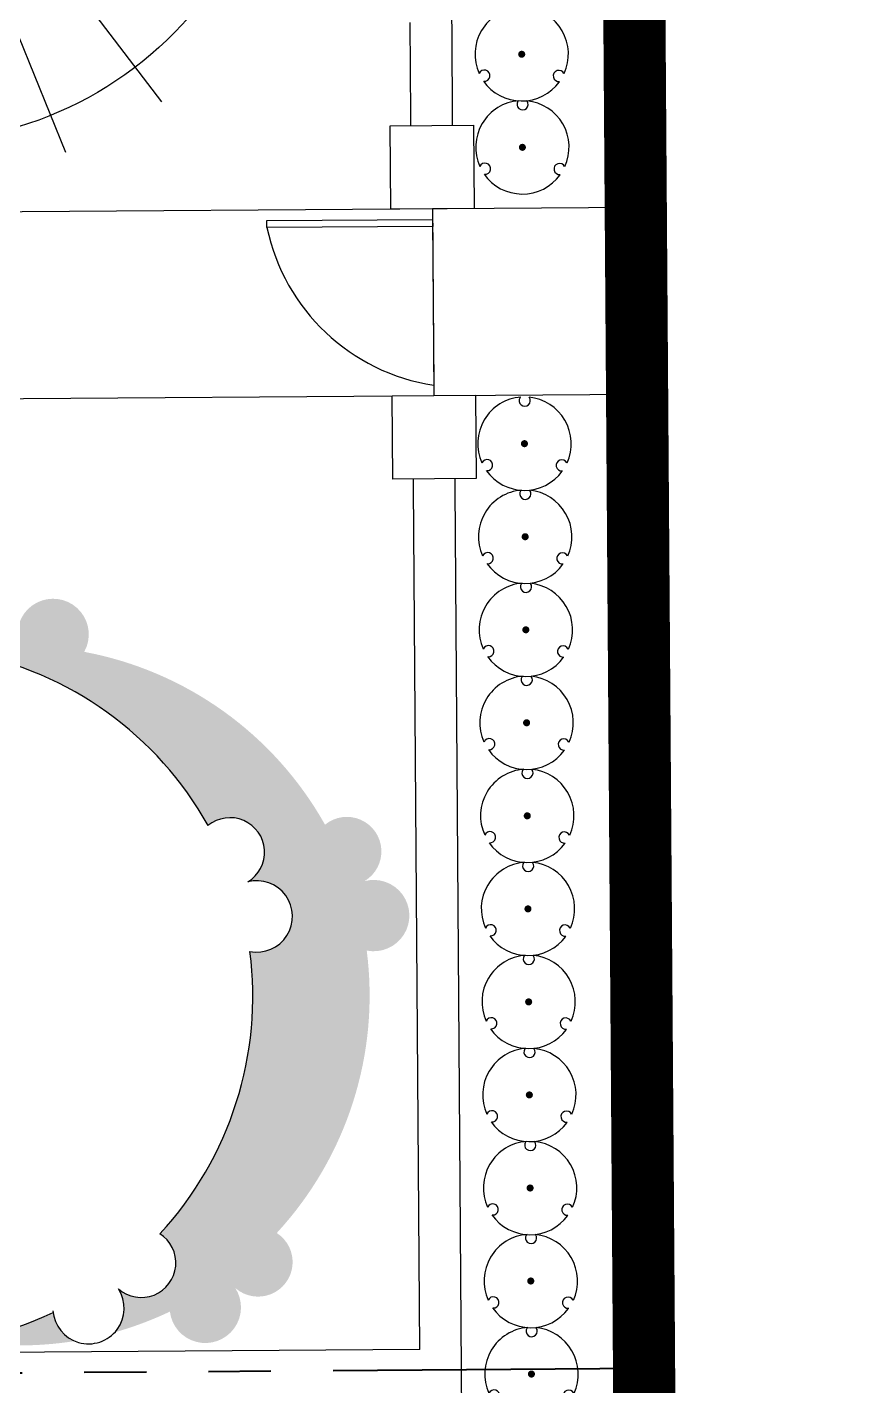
# Model space of a CAD drawing. Header units: feet. Extents: x 919634 to 928945, y 707022 to 708026.
# Drawn here: x 921072.83 to 921085.94, y 707470.18 to 707492.02 of the extents above; entities that cross this region are included whole.
import ezdxf

# ---------------------------------------------------------------- set-up
doc = ezdxf.new("R2010")
doc.units = ezdxf.units.FT
doc.header["$LTSCALE"] = 20
doc.header["$MEASUREMENT"] = 0
doc.linetypes.add('PHANTOM2', pattern=[1.25, 0.625, -0.125, 0.125, -0.125, 0.125, -0.125])
doc.linetypes.add('Site Plan$0$PHANTOM2', pattern=[1.25, 0.625, -0.125, 0.125, -0.125, 0.125, -0.125])
doc.layers.add('-u-site-propline', color=7, linetype='PHANTOM2', true_color=0xd10000)
for name, color, linetype in [('-u-site-xref', 7, 'Continuous'), ('LK-SHRB-035M', 4, 'Continuous'), ('LK-SHRB-TRNK', 3, 'Continuous'), ('LP-SHRB', 7, 'Continuous'), ('Site Plan$0$-u-site-fence', 4, 'Site Plan$0$FENCELINE1'), ('Site Plan$0$-u-site-wall', 4, 'Continuous'), ('x-RL TH8-LP Block$0$LK-TREE-013M', 253, 'Continuous'), ('x-RL TH8-LP Block$0$LK-TREE-035M', 253, 'Continuous'), ('x-RL TH8-LP Block$0$LK-TREE-050M', 253, 'Continuous'), ('x-RL TH8-LP Block$0$LK-TREE-TRNK', 253, 'Continuous'), ('x-RL TH8-LP Block$0$LP-TREE', 253, 'Continuous')]:
    doc.layers.add(name, color=color, linetype=linetype)
doc.layers.add('Site Plan$0$SP-LOT LINES', color=252, linetype='Site Plan$0$PHANTOM2', lineweight=40)
doc.layers.add('Site Plan$0$SP-SIDEWALK', color=2, linetype='Continuous', lineweight=25)
doc.layers.add('x-RL TH8-LP Block$0$-u-site-no_plot', color=253, linetype='Continuous', plot=False)
doc.layers.add('x-RL TH8-LP Block$0$LK-TREE-SHAD', color=253, linetype='Continuous', plot=False)
doc.layers.get('-u-site-xref').off()
doc.linetypes.add('Site Plan$0$FENCELINE1', pattern='A,0.25,-0.1,[133,ltypeshp.shx,S=0.1,R=0,X=-0.1,Y=0],-0.1,1', length=1.45)

# ---------------------------------------------------------------- blocks, each defined once
blk = doc.blocks.new('Site Plan$0$_Details_TH8_wall')
at = {"layer": 'Site Plan$0$-u-site-fence'}
for p, q in [((9.552, 129.088, 0), (9.577, 126.088, 0)), ((9.554, 128.921, 0), (9.575, 126.255, 0))]:
    blk.add_line(p, q, dxfattribs=at)
at = {"layer": 'Site Plan$0$-u-site-fence', "elevation": 0}
blk.add_lwpolyline([(6.891, 128.785), (6.89, 128.9), (9.554, 128.921), (9.555, 128.807)], close=True, dxfattribs=at)
at = {"layer": 'Site Plan$0$-u-site-fence'}
blk.add_arc((10.061, 129.46, 0), 3.242, 192.0149, 261.3807, dxfattribs=at)
at = {"layer": 'Site Plan$0$-u-site-wall'}
for p, q in [((9.886, 129.091, 0), (9.726, 147.424, 0)), ((9.216, 129.085, 0), (9.19, 132.083, 0)), ((9.375, 110.754, 0), (9.242, 126.086, 0)), ((10.074, 107.425, 0), (9.912, 126.091, 0)), ((9.375, 110.754, 0), (-3.622, 110.641, 0))]:
    blk.add_line(p, q, dxfattribs=at)
for points in [[(10.211, 130.434), (10.222, 129.094), (8.882, 129.083), (8.871, 130.423)], [(10.247, 126.094), (10.258, 124.754), (8.918, 124.743), (8.907, 126.083)]]:
    blk.add_wipeout(points).translate(0, 0, 0).dxf.layer = 'Site Plan$0$-u-site-wall'
at = {"layer": 'Site Plan$0$-u-site-wall', "elevation": 0}
for points in [[(10.211, 130.434), (10.222, 129.094), (8.882, 129.083), (8.871, 130.423)], [(10.247, 126.094), (10.258, 124.754), (8.918, 124.743), (8.907, 126.083)]]:
    blk.add_lwpolyline(points, close=True, dxfattribs=at)
blk = doc.blocks.new('Site Plan')
at = {"layer": 'Site Plan$0$SP-LOT LINES', "ltscale": 0.4}
blk.add_line((921082.747, 707470.458, 0), (921082.59, 707492.458, 0), dxfattribs=at)
at = {"layer": 'Site Plan$0$SP-LOT LINES', "ltscale": 0.4, "elevation": 0}
blk.add_lwpolyline([(921082.905, 707448.459), (921082.747, 707470.459), (920988.75, 707469.787), (920988.907, 707447.787)], close=True, dxfattribs=at)
at = {"layer": 'Site Plan$0$SP-SIDEWALK', "elevation": 0}
blk.add_lwpolyline([(921082.636, 707486.125), (921082.614, 707489.125), (921068.948, 707489.027), (921068.969, 707486.027)], close=True, dxfattribs=at)
at = {"layer": 'Site Plan$0$-u-site-wall', "rotation": 359.9113211181721}
blk.add_blockref('Site Plan$0$_Details_TH8_wall', (921069.595, 707360.029, 0), dxfattribs=at)
blk = doc.blocks.new('x-RL TH8-LP Block$0$TREE-DCID-003')
at = {"layer": 'x-RL TH8-LP Block$0$LK-TREE-SHAD'}
h = blk.add_hatch(color=256, dxfattribs=at)
edge = h.paths.add_edge_path()
edge.add_arc((0.3969, -0.2334), 0.06, 21.1548, 278.3748)
edge.add_arc((-0.0009, -0.0016), 0.5, 279.6134, 324.3885, ccw=False)
edge.add_arc((0.1661, -0.0016), 0.5, 260.3866, 324.3885)
edge.add_arc((0.5639, -0.2334), 0.06, 21.1548, 278.3748, ccw=False)
edge.add_arc((0.1661, -0.0016), 0.5, 335.1411, 454.3498)
edge.add_arc((0.1661, -0.0016), 0.5, 94.3498, 99.6134)
edge.add_arc((-0.0009, -0.0016), 0.5, -24.8589, 80.3866, ccw=False)
at = {"layer": 'x-RL TH8-LP Block$0$LK-TREE-013M'}
for q in [(-0.3184, 0.4595), (0.4914, 0.1734), (-0.3323, -0.4497)]:
    blk.add_line((0, 0), q, dxfattribs=at)
at = {"layer": 'x-RL TH8-LP Block$0$LK-TREE-035M'}
for q in [(-0.4516, 0.3697), (0.5298, 0.0507), (-0.2009, -0.5161)]:
    blk.add_line((0, 0), q, dxfattribs=at)
at = {"layer": 'x-RL TH8-LP Block$0$LK-TREE-050M'}
for centre, radius, start, end in [((0, 0), 0.5, 94.3498, 204.1975), ((0.0019, 0.4604), 0.06, 145.5617, 37.3741), ((0, 0), 0.5, 335.6607, 84.3619), ((-0.3996, -0.2286), 0.06, 265.5617, 157.3741), ((0.3978, -0.2318), 0.06, 25.5617, 277.3741), ((0, 0), 0.5, 215.058, 323.9795)]:
    blk.add_arc(centre, radius, start, end, dxfattribs=at)
at = {"layer": 'x-RL TH8-LP Block$0$LK-TREE-TRNK', "const_width": 0.0375}
blk.add_lwpolyline([(-0.0188, 0, 1), (0.0187, 0, 1)], format="xyb", close=True, dxfattribs=at)
blk = doc.blocks.new('x-RL TH8-LP Block$0$TREE-SIMP-021')
at = {"layer": 'x-RL TH8-LP Block$0$LK-TREE-SHAD'}
h = blk.add_hatch(color=256, dxfattribs=at)
edge = h.paths.add_edge_path()
edge.add_arc((0.167, 0), 0.5, 260.3866, 278.5936)
edge.add_arc((0.2619, -0.4475), 0.051, 186.3524, 246.6513, ccw=False)
edge.add_arc((0, 0), 0.5, 279.6134, 294.9897, ccw=False)
edge = h.paths.add_edge_path()
edge.add_arc((0.167, 0), 0.5, 285.3581, 294.9897, ccw=False)
edge.add_arc((0.2619, -0.4475), 0.051, 317.3005, 392.4177)
edge.add_arc((0.3378, -0.3833), 0.0494, 228.3744, 416.8574)
edge.add_arc((0, 0), 0.5, 316.8519, 366.9897)
edge.add_arc((0.5066, 0.1108), 0.051, 258.3524, 464.4177)
edge.add_arc((0.4689, 0.2028), 0.0494, 300.3744, 488.8574)
edge.add_arc((0, 0), 0.5, 28.8519, 78.9897)
edge.add_arc((0.0512, 0.516), 0.051, 330.3524, 399.9472)
edge.add_arc((0.119, 0.5086), 0.0494, 12.3744, 125.5951, ccw=False)
edge.add_arc((0.2182, 0.516), 0.051, -29.6476, 176.4177, ccw=False)
edge.add_arc((0.167, 0), 0.5, 28.8519, 78.9897, ccw=False)
edge.add_arc((0.6359, 0.2028), 0.0494, -59.6256, 128.8574, ccw=False)
edge.add_arc((0.6736, 0.1108), 0.051, -101.6476, 104.4177, ccw=False)
edge.add_arc((0.167, 0), 0.5, -43.1481, 6.9897, ccw=False)
edge.add_arc((0.5048, -0.3833), 0.0494, -131.6256, 56.8574, ccw=False)
edge.add_arc((0.4289, -0.4475), 0.051, -173.6476, 32.4177, ccw=False)
at = {"layer": 'x-RL TH8-LP Block$0$LK-TREE-050M'}
for centre, radius, start, end in [((0.0512, 0.516), 0.051, 330.3524, 176.4177), ((-0.048, 0.5086), 0.0494, 12.3744, 201.2618), ((-0.0038, 0.0031), 0.4952, 100.5016, 151.0925), ((0, 0), 0.5, 28.8519, 78.9897), ((-0.475, 0.2081), 0.051, 42.4333, 248.4177), ((0.4689, 0.2028), 0.0494, 300.3744, 129.2618), ((-0.4986, 0.1115), 0.0494, 84.3744, 273.2618), ((0.5066, 0.1108), 0.051, 258.3524, 104.4177), ((0, 0), 0.5, 172.8519, 222.9897), ((0, 0), 0.5, 316.8519, 6.9897), ((-0.3447, -0.3874), 0.051, 114.3524, 320.4177), ((0.3378, -0.3833), 0.0494, 228.3744, 57.2618), ((-0.2601, -0.4397), 0.0494, 156.3744, 345.2618), ((0.2619, -0.4475), 0.051, 183.854, 32.4177), ((0, 0), 0.5, 244.8519, 294.9897)]:
    blk.add_arc(centre, radius, start, end, dxfattribs=at)
at = {"layer": 'x-RL TH8-LP Block$0$LK-TREE-TRNK', "const_width": 0.0375}
blk.add_lwpolyline([(-0.0188, 0, 1), (0.0187, 0, 1)], format="xyb", close=True, dxfattribs=at)
blk = doc.blocks.new('x-RL TH8-LP Block', base_point=(1241.699, 358.171))
at = {"layer": 'x-RL TH8-LP Block$0$-u-site-no_plot'}
blk.add_line((1241.699, 358.171), (1418.366, 358.171), dxfattribs=at)
at = {"layer": 'x-RL TH8-LP Block$0$LP-TREE'}
for name, p, xscale, yscale, zscale, rotation in [('x-RL TH8-LP Block$0$TREE-DCID-003', (1377.741, 369.755), -11.8270734553083, 11.8270734553083, 11.82707345530831, 270.4580323860677), ('x-RL TH8-LP Block$0$TREE-SIMP-021', (1358.101, 370.041), 11.24595552882447, 11.24595552882447, 9.733612224634927, 270)]:
    blk.add_blockref(name, p, dxfattribs=dict(at, xscale=xscale, yscale=yscale, zscale=zscale, rotation=rotation))
blk = doc.blocks.new('SHRUB-LRG-020')
at = {"layer": 'LK-SHRB-035M'}
for centre, radius, start, end in [((0, 0), 0.5, 94.3498, 204.1975), ((0.002, 0.46), 0.06, 145.5617, 37.3741), ((0, 0), 0.5, 335.6607, 84.3619), ((-0.4, -0.229), 0.06, 265.5617, 157.3741), ((0, 0), 0.5, 215.058, 323.9795), ((0.398, -0.232), 0.06, 25.5617, 277.3741)]:
    blk.add_arc(centre, radius, start, end, dxfattribs=at)
at = {"layer": 'LK-SHRB-TRNK', "const_width": 0.0375}
blk.add_lwpolyline([(-0.019, 0, 1), (0.019, 0, 1)], format="xyb", close=True, dxfattribs=at)

msp = doc.modelspace()

# ---------------------------------------------------------------- block references
at = {"layer": '-u-site-xref'}
msp.add_blockref('Site Plan', (0, 0), dxfattribs=at)

# ---------------------------------------------------------------- next in the draw order: linework, layer by layer
at = {"layer": '-u-site-propline', "const_width": 1}
msp.add_lwpolyline([(920947, 707545.92), (920946.201, 707600.835), (920548.473, 707598.249), (920114.576, 707595.417), (920115.105, 707522.895), (920102.967, 707404.748), (920105.543, 707051.813), (920991.697, 707057.367), (920991.473, 707093.125), (921085.439, 707093.799), (921082.202, 707546.78)], close=True, dxfattribs=at)

# ---------------------------------------------------------------- next in the draw order: block references
at = {"layer": '-u-site-xref', "rotation": 90.40944444466847}
msp.add_blockref('x-RL TH8-LP Block', (921083.536, 707360.128, 0), dxfattribs=at)
at = {"layer": 'LP-SHRB', "xscale": 1.502163410681632, "yscale": 1.502163410681632, "zscale": 1.502163410681632}
for p in [(921080.78, 707491.589), (921080.791, 707490.093), (921080.825, 707485.329), (921080.836, 707483.833), (921080.847, 707482.337), (921080.859, 707480.842), (921080.87, 707479.346), (921080.881, 707477.85), (921080.892, 707476.355), (921080.903, 707474.859), (921080.915, 707473.363), (921080.926, 707471.868), (921080.937, 707470.372)]:
    msp.add_blockref('SHRUB-LRG-020', p, dxfattribs=at)

doc.saveas('drawing.dxf')
